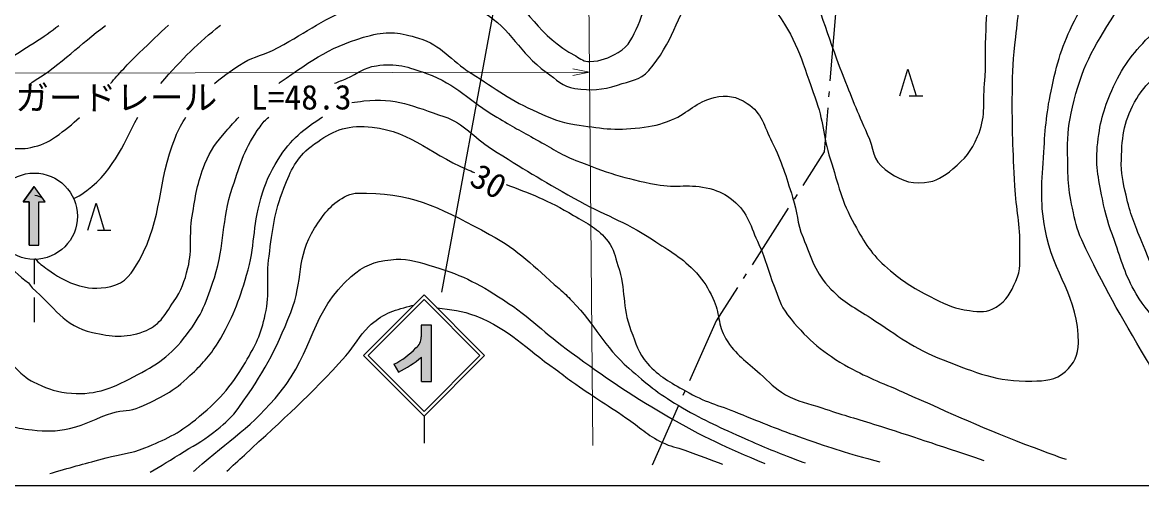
# Model space of a CAD drawing. Units: millimetres, scale not verified. Extents: x 40000 to 680000, y 20000 to 380000.
# Drawn here: x 84189 to 167332, y 205000 to 239372 of the extents above; entities that cross this region are included whole.
import ezdxf
from ezdxf.enums import TextEntityAlignment as Align

# ---------------------------------------------------------------- set-up
doc = ezdxf.new("R2010")
doc.units = ezdxf.units.MM
doc.header["$LTSCALE"] = 1000
for name, color, linetype, lineweight in [('M-BGD', 7, 'Continuous', 25), ('M-BGD-HTXT', 7, 'Continuous', 13), ('M-STR-HTXT', 7, 'Continuous', 13), ('M-STR-STRC', 7, 'Continuous', 25), ('M-TTL-BAND', 7, 'Continuous', 25)]:
    doc.layers.add(name, color=color, linetype=linetype, lineweight=lineweight)
doc.styles.add('ＭＳ ゴシック', font='')
doc.styles.get('ＭＳ ゴシック').set_extended_font_data('MS Gothic')

msp = doc.modelspace()

# ---------------------------------------------------------------- hatches: boundary and pattern name
at = {"layer": 'M-STR-STRC'}
for points in [[(85421, 222850), (85421, 226062), (85879, 226062), (85061, 227201), (84243, 226062), (84702, 226062), (84702, 222850)], [(114569, 212734), (114569, 216905), (113808, 216905), (113808, 216031), (113808, 216027), (113809, 216010), (113809, 215993), (113809, 215976), (113809, 215959), (113808, 215942), (113807, 215925), (113806, 215908), (113804, 215891), (113802, 215875), (113800, 215858), (113798, 215841), (113795, 215824), (113792, 215807), (113789, 215791), (113786, 215774), (113782, 215758), (113778, 215741), (113773, 215725), (113768, 215709), (113763, 215692), (113758, 215676), (113753, 215660), (113747, 215644), (113741, 215628), (113734, 215613), (113728, 215597), (113721, 215582), (113714, 215566), (113706, 215551), (113698, 215536), (113690, 215521), (113682, 215506), (113674, 215491), (113665, 215477), (113656, 215463), (113647, 215448), (113637, 215434), (113627, 215420), (113617, 215407), (113607, 215393), (113597, 215380), (113586, 215367), (113575, 215354), (113564, 215341), (113552, 215328), (113541, 215316), (113529, 215304), (113517, 215292), (113505, 215280), (113492, 215268), (113480, 215257), (113467, 215246), (113454, 215235), (113441, 215225), (113427, 215214), (113385, 215171), (113311, 215097), (113236, 215024), (113159, 214952), (113081, 214882), (113002, 214813), (112921, 214745), (112840, 214679), (112757, 214614), (112673, 214551), (112588, 214489), (112502, 214429), (112415, 214370), (112327, 214313), (112238, 214257), (112148, 214203), (112057, 214150), (111965, 214099), (111872, 214050), (111779, 214002), (112131, 213410), (112268, 213481), (112404, 213555), (112539, 213631), (112672, 213709), (112804, 213789), (112935, 213872), (113064, 213957), (113192, 214044), (113318, 214133), (113442, 214225), (113565, 214318), (113686, 214414), (113806, 214512), (113836, 214538), (113836, 212734)]]:
    msp.add_hatch(color=256, dxfattribs=at).paths.add_polyline_path(points)

# ---------------------------------------------------------------- linework, layer by layer
at = {"layer": 'M-BGD'}
for p, q in [((144580, 240018), (144179, 235034)), ((149376, 233913), (149976, 235913)), ((149976, 235913), (150576, 233913)), ((144114, 234237), (144082, 233838)), ((150076, 233913), (151076, 233913)), ((144018, 233040), (143753, 229758)), ((143753, 229758), (142165, 227277)), ((141734, 226603), (141518, 226266)), ((89060, 223950), (89660, 225950)), ((89660, 225950), (90260, 223950)), ((141087, 225592), (138391, 221381)), ((89760, 223950), (90760, 223950)), ((137960, 220708), (137744, 220371)), ((137313, 219697), (135724, 217216)), ((135724, 217216), (133749, 212781)), ((133424, 212050), (133261, 211685)), ((132936, 210954), (130961, 206520))]:
    msp.add_line(p, q, dxfattribs=at)
for points, knots in [([(102781, 241668), (103296, 241902), (103844, 242121), (104504, 242398), (107188, 243526), (108889, 243584), (111718, 244268), (113126, 244608), (113892, 245189), (115336, 245076), (116242, 245006), (116785, 244856), (117554, 244371), (118444, 243811), (118733, 243230), (119489, 242499), (121755, 240305), (122518, 238384), (125291, 236882), (125680, 236671), (125901, 236436), (126343, 236461), (127205, 236510), (127699, 236711), (128446, 237144), (129296, 237635), (129513, 238284), (129929, 239173), (130680, 240773), (130411, 241899), (130961, 243578), (131505, 245240), (131569, 246408), (132782, 247668), (133748, 248672), (134457, 249198), (135800, 249570), (136474, 249758), (136922, 249679), (137588, 249465), (138662, 249120), (139325, 248786), (140006, 247887), (141158, 246363), (141397, 245246), (142150, 243491), (143450, 240457), (143885, 238642), (145093, 235570), (145787, 233805), (146171, 232812), (146953, 231084), (147427, 230036), (147346, 229128), (148278, 228455), (149254, 227751), (150005, 227362), (151202, 227484), (152110, 227576), (152599, 227924), (153307, 228501), (154223, 229247), (154671, 229819), (155149, 230900), (155771, 232306), (155531, 233270), (155666, 234802), (155804, 236379), (155686, 237273), (155772, 238854), (155887, 240961), (155876, 242159), (156257, 244234), (156507, 245591), (156617, 246391), (157216, 247635), (157671, 248582), (158071, 249047), (158776, 249826), (159808, 250965), (160503, 251560), (161879, 252244), (162826, 252714), (163449, 252768), (164487, 252968), (165119, 253090), (165487, 253056), (166128, 253105), (168397, 253277), (169817, 252648), (171943, 253460), (172728, 253761), (173162, 254027), (173752, 254627), (174234, 255118), (174036, 255664), (174246, 256320), (174362, 256678), (174399, 256796), (174552, 257235)], [0, 0, 0, 0, 1, 1, 1, 2, 2, 2, 3, 3, 3, 4, 4, 4, 5, 5, 5, 6, 6, 6, 7, 7, 7, 8, 8, 8, 9, 9, 9, 10, 10, 10, 11, 11, 11, 12, 12, 12, 13, 13, 13, 14, 14, 14, 15, 15, 15, 16, 16, 16, 17, 17, 17, 18, 18, 18, 19, 19, 19, 20, 20, 20, 21, 21, 21, 22, 22, 22, 23, 23, 23, 24, 24, 24, 25, 25, 25, 26, 26, 26, 27, 27, 27, 28, 28, 28, 29, 29, 29, 30, 30, 30, 31, 31, 31, 32, 32, 32, 33, 33, 33, 33]), ([(68018, 240638), (69284, 239876), (70229, 239270), (71864, 239180), (71962, 239175), (72017, 239197), (72116, 239201), (73207, 239253), (73825, 239085), (74913, 239179), (76504, 239318), (77341, 239853), (78731, 240640), (81512, 242215), (82591, 243799), (85031, 245864), (87274, 247762), (88210, 249259), (90721, 250783), (91845, 251465), (92547, 251731), (93782, 252181), (94493, 252440), (94893, 252617), (95643, 252717), (96829, 252874), (97507, 252605), (98703, 252590), (100190, 252571), (101023, 252675), (102510, 252651), (103461, 252636), (103987, 252458), (104939, 252472), (107461, 252509), (108532, 253326), (111051, 254555)], [0, 0, 0, 0, 1, 1, 1, 2, 2, 2, 3, 3, 3, 4, 4, 4, 5, 5, 5, 6, 6, 6, 7, 7, 7, 8, 8, 8, 9, 9, 9, 10, 10, 10, 11, 11, 11, 12, 12, 12, 12]), ([(98459, 234842), (98999, 235307), (99577, 235690), (100317, 236206), (101177, 236806), (101828, 236835), (102768, 237299), (105132, 238466), (106261, 239540), (108731, 240462), (111018, 241317), (112416, 241914), (114851, 241733), (116375, 241619), (117100, 240899), (118415, 240123), (120587, 238841), (121041, 237135), (123104, 235684), (123889, 235131), (124286, 234591), (125238, 234463), (126464, 234299), (127216, 234345), (128393, 234725), (129346, 235033), (130053, 235058), (130717, 235807), (132554, 237883), (132671, 239686), (134273, 241947), (134599, 242407), (134810, 242721), (135335, 242925), (136356, 243322), (137163, 242891), (138059, 242262), (139064, 241556), (139567, 241035), (140277, 240032), (141821, 237848), (142161, 236296), (143082, 233785), (143713, 232067), (143645, 230980), (144200, 229237), (144816, 227305), (145017, 226142), (146002, 224370), (146771, 222986), (147251, 222174), (148446, 221136), (149676, 220066), (150487, 219589), (151947, 218863), (152904, 218387), (153477, 218106), (154539, 217986), (155316, 217898), (155864, 217825), (156526, 218242), (157330, 218748), (157586, 219322), (157994, 220179), (158403, 221040), (158252, 221650), (158282, 222602), (158339, 224421), (158012, 225430), (157918, 227247), (157777, 229944), (157704, 231458), (157730, 234158), (157746, 235769), (157786, 236676), (157977, 238276), (158194, 240093), (158240, 241177), (158974, 242854), (159507, 244074), (160069, 244652), (161036, 245567), (162160, 246631), (163001, 247012), (164422, 247627), (165707, 248182), (166531, 248210), (167914, 248425), (169772, 248713), (170873, 248341), (172719, 248697), (173910, 248926), (174576, 249114), (175695, 249579), (177070, 250150), (177957, 250324), (179114, 251260), (179860, 251865), (180161, 252165), (180833, 253017)], [0, 0, 0, 0, 1, 1, 1, 2, 2, 2, 3, 3, 3, 4, 4, 4, 5, 5, 5, 6, 6, 6, 7, 7, 7, 8, 8, 8, 9, 9, 9, 10, 10, 10, 11, 11, 11, 12, 12, 12, 13, 13, 13, 14, 14, 14, 15, 15, 15, 16, 16, 16, 17, 17, 17, 18, 18, 18, 19, 19, 19, 20, 20, 20, 21, 21, 21, 22, 22, 22, 23, 23, 23, 24, 24, 24, 25, 25, 25, 26, 26, 26, 27, 27, 27, 28, 28, 28, 29, 29, 29, 30, 30, 30, 31, 31, 31, 32, 32, 32, 33, 33, 33, 33]), ([(103228, 234850), (103267, 234878), (103306, 234905), (103345, 234933), (105762, 236622), (107194, 237657), (110045, 238411), (111397, 238769), (112280, 238602), (113620, 238200), (115373, 237674), (115965, 236568), (117520, 235601), (119420, 234421), (120405, 233589), (122461, 232708), (123500, 232263), (124086, 231947), (125206, 231792), (127083, 231533), (128174, 231310), (130053, 231559), (130996, 231685), (131541, 231771), (132419, 232137), (133708, 232675), (134223, 233490), (135585, 233798), (136533, 234011), (137220, 233895), (138035, 233366), (139149, 232642), (139272, 231689), (139868, 230502), (140635, 228973), (140878, 228029), (141408, 226403), (141783, 225253), (141715, 224521), (142179, 223403), (142829, 221833), (143060, 220790), (144250, 219576), (145254, 218552), (146024, 218206), (147229, 217428), (149262, 216115), (150335, 215197), (152593, 214326), (155063, 213374), (156539, 212701), (159185, 212759), (160194, 212782), (160914, 212802), (161667, 213474), (162345, 214078), (162621, 214679), (162635, 215587), (162688, 219020), (160768, 220642), (160156, 224021), (159759, 226216), (159930, 227504), (160063, 229731), (160179, 231648), (160272, 232732), (160675, 234610), (161130, 236731), (161523, 237923), (162527, 239846), (163111, 240964), (163632, 241483), (164473, 242422), (165426, 243484), (166062, 244047), (167334, 244692), (167914, 244986), (168332, 244890), (168954, 245081), (169642, 245291), (169987, 245532), (170678, 245732), (172442, 246241), (173566, 245941), (175316, 246498), (175957, 246702), (176298, 246870), (176915, 247139), (177833, 247539), (178380, 247706), (179239, 248221), (180662, 249075), (181092, 249720), (182316, 251150)], [0, 0, 0, 0, 1, 1, 1, 2, 2, 2, 3, 3, 3, 4, 4, 4, 5, 5, 5, 6, 6, 6, 7, 7, 7, 8, 8, 8, 9, 9, 9, 10, 10, 10, 11, 11, 11, 12, 12, 12, 13, 13, 13, 14, 14, 14, 15, 15, 15, 16, 16, 16, 17, 17, 17, 18, 18, 18, 19, 19, 19, 20, 20, 20, 21, 21, 21, 22, 22, 22, 23, 23, 23, 24, 24, 24, 25, 25, 25, 26, 26, 26, 27, 27, 27, 28, 28, 28, 29, 29, 29, 30, 30, 30, 31, 31, 31, 31]), ([(171869, 207090), (171056, 209332), (169922, 210629), (168576, 212904), (168238, 213475), (168031, 213784), (167693, 214355), (165684, 217747), (164564, 219662), (162890, 223232), (162482, 224101), (162399, 224651), (162186, 225587), (161814, 227227), (161862, 228196), (161830, 229878), (161807, 231138), (161923, 231854), (162199, 233085), (162845, 235958), (163715, 237477), (165314, 239950), (165867, 240807), (166390, 241135), (167197, 241758), (168055, 242421), (168603, 242743), (169626, 243103), (170853, 243536), (171625, 243486), (172865, 243881), (176102, 244912), (178281, 244925), (180994, 246970), (182138, 247831), (182658, 248221), (183715, 249428)], [0, 0, 0, 0, 1, 1, 1, 2, 2, 2, 3, 3, 3, 4, 4, 4, 5, 5, 5, 6, 6, 6, 7, 7, 7, 8, 8, 8, 9, 9, 9, 10, 10, 10, 11, 11, 11, 12, 12, 12, 12]), ([(177338, 207167), (175075, 208700), (173648, 210289), (171520, 212640), (170227, 214068), (169871, 215153), (168766, 216731), (168070, 217724), (167551, 218193), (166930, 219234), (166077, 220665), (165871, 221611), (165309, 223178), (164882, 224365), (164652, 225042), (164416, 226281), (164110, 227884), (163879, 228824), (164070, 230445), (164268, 232123), (164543, 233073), (165249, 234608), (166040, 236329), (166772, 237179), (168100, 238530), (168922, 239366), (169590, 239606), (170635, 240138), (172730, 241204), (174035, 241553), (176314, 242134), (178379, 242661), (179674, 242325), (181708, 242963), (182997, 243367), (183883, 243575), (184748, 244613), (185392, 245387), (185602, 245906), (185886, 246926)], [0, 0, 0, 0, 1, 1, 1, 2, 2, 2, 3, 3, 3, 4, 4, 4, 5, 5, 5, 6, 6, 6, 7, 7, 7, 8, 8, 8, 9, 9, 9, 10, 10, 10, 11, 11, 11, 12, 12, 12, 13, 13, 13, 13]), ([(68016, 232706), (68243, 232658), (68479, 232612), (68728, 232567), (69072, 232505), (69274, 232479), (69622, 232514), (70714, 232625), (71303, 232850), (72366, 233123), (74133, 233578), (75077, 233992), (76825, 234510), (78369, 234967), (79296, 235029), (80801, 235602), (82561, 236272), (83473, 236848), (85060, 237862), (85744, 238299), (86341, 238723), (86890, 239140)], [0, 0, 0, 0, 1, 1, 1, 2, 2, 2, 3, 3, 3, 4, 4, 4, 5, 5, 5, 6, 6, 6, 7, 7, 7, 7]), ([(84742, 234818), (84800, 234852), (84860, 234889), (84922, 234928), (87243, 236385), (88410, 237708), (90371, 239146)], [0, 0, 0, 0, 1, 1, 1, 2, 2, 2, 2]), ([(90733, 234828), (91354, 235549), (92020, 236303), (92873, 237113), (93722, 237920), (94339, 238549), (95035, 239155)], [0, 0, 0, 0, 1, 1, 1, 2, 2, 2, 2]), ([(179726, 207200), (178791, 207786), (178014, 208358), (176882, 209273), (174473, 211220), (173282, 212553), (171447, 215048), (169357, 217889), (168708, 219839), (167349, 223093), (166798, 224411), (166488, 225161), (166172, 226553), (165941, 227567), (165801, 228153), (165826, 229193), (165870, 231022), (166053, 232154), (166973, 233735), (167665, 234924), (168425, 235351), (169571, 236111), (170353, 236630), (170904, 236719), (171780, 237056), (173437, 237695), (174381, 238037), (176113, 238433), (176366, 238490), (176595, 238529), (176811, 238558)], [0, 0, 0, 0, 1, 1, 1, 2, 2, 2, 3, 3, 3, 4, 4, 4, 5, 5, 5, 6, 6, 6, 7, 7, 7, 8, 8, 8, 9, 9, 9, 10, 10, 10, 10]), ([(107380, 234858), (107664, 234962), (107962, 235078), (108277, 235215), (109138, 235589), (109556, 236031), (110486, 236161), (111947, 236365), (112832, 236086), (114218, 235581), (116477, 234759), (117374, 233553), (119443, 232330), (120577, 231661), (121221, 231299), (122377, 230668), (123509, 230050), (124099, 229603), (125299, 229132), (127574, 228239), (128891, 227792), (131293, 227342), (132819, 227056), (133758, 227442), (135257, 227036), (135986, 226839), (136399, 226643), (136981, 226163), (138124, 225220), (138263, 224228), (138904, 222892), (139463, 221728), (139538, 220977), (140042, 219788), (140399, 218948), (140462, 218383), (141033, 217671), (142409, 215958), (143361, 215062), (145265, 213965), (146894, 213027), (147906, 212687), (149626, 211928), (153395, 210264), (155485, 209270), (159342, 207817), (160235, 207481), (160997, 207201), (161721, 206949)], [0, 0, 0, 0, 1, 1, 1, 2, 2, 2, 3, 3, 3, 4, 4, 4, 5, 5, 5, 6, 6, 6, 7, 7, 7, 8, 8, 8, 9, 9, 9, 10, 10, 10, 11, 11, 11, 12, 12, 12, 13, 13, 13, 14, 14, 14, 15, 15, 15, 16, 16, 16, 16]), ([(108652, 233420), (108927, 233469), (109221, 233502), (109559, 233543), (111907, 233826), (113259, 233136), (115500, 232384), (117082, 231854), (117630, 230884), (119040, 229992), (121393, 228504), (122724, 227688), (125151, 226324), (127400, 225061), (128842, 224669), (130997, 223252), (132334, 222373), (133177, 221953), (134261, 220776), (134855, 220132), (135098, 219684), (135486, 218899), (136033, 217794), (135811, 216947), (136450, 215893), (137187, 214679), (137940, 214247), (138992, 213293), (139696, 212653), (140046, 212215), (140874, 211747), (141852, 211193), (142516, 211131), (143579, 210766), (145066, 210255), (145921, 210041), (147420, 209566), (150634, 208548), (151648, 208195), (155619, 206864)], [0, 0, 0, 0, 1, 1, 1, 2, 2, 2, 3, 3, 3, 4, 4, 4, 5, 5, 5, 6, 6, 6, 7, 7, 7, 8, 8, 8, 9, 9, 9, 10, 10, 10, 11, 11, 11, 12, 12, 12, 13, 13, 13, 13]), ([(68013, 218524), (68519, 218350), (69062, 218192), (69714, 218048), (71109, 217738), (71983, 218298), (73371, 217960), (74446, 217698), (75127, 217586), (76000, 216907), (76585, 216452), (76853, 216107), (77261, 215488), (77519, 215096), (77505, 214793), (77734, 214383), (78370, 213243), (78594, 212467), (79549, 211577), (80229, 210943), (80630, 210565), (81475, 210176), (82746, 209589), (83511, 209272), (84904, 209134), (85988, 209027), (86629, 208995), (87690, 209238), (88988, 209536), (89623, 210008), (90898, 210394), (91661, 210625), (92169, 210485), (92896, 210814), (94468, 211525), (95395, 211963), (96640, 213158), (97549, 214029), (98075, 214538), (98723, 215618), (99817, 217438), (100240, 218588), (100849, 220622), (101496, 222783), (101277, 224133), (101902, 226300), (102245, 227491), (102535, 228147), (103186, 229202), (104137, 230744), (105116, 231446), (106480, 232356)], [0, 0, 0, 0, 1, 1, 1, 2, 2, 2, 3, 3, 3, 4, 4, 4, 5, 5, 5, 6, 6, 6, 7, 7, 7, 8, 8, 8, 9, 9, 9, 10, 10, 10, 11, 11, 11, 12, 12, 12, 13, 13, 13, 14, 14, 14, 15, 15, 15, 16, 16, 16, 17, 17, 17, 17]), ([(68014, 220486), (69418, 220022), (70668, 219632), (72488, 219411), (73134, 219333), (73504, 219375), (74150, 219295), (76402, 219017), (77844, 219199), (79838, 218116), (82194, 216836), (82324, 214665), (84453, 213035), (84649, 212885), (84763, 212799), (84989, 212699), (85920, 212283), (86457, 212003), (87470, 211888), (89458, 211663), (90685, 212133), (92455, 213064), (94191, 213977), (95196, 214629), (96389, 216186), (97508, 217647), (97889, 218670), (98451, 220423), (99268, 222972), (98955, 224602), (99799, 227142), (100407, 228970), (100718, 230066), (101841, 231631), (102057, 231933), (102266, 232156), (102487, 232349)], [0, 0, 0, 0, 1, 1, 1, 2, 2, 2, 3, 3, 3, 4, 4, 4, 5, 5, 5, 6, 6, 6, 7, 7, 7, 8, 8, 8, 9, 9, 9, 10, 10, 10, 11, 11, 11, 12, 12, 12, 12]), ([(68015, 228814), (68136, 228828), (68247, 228848), (68401, 228855), (69541, 228909), (70185, 228764), (71324, 228844), (73205, 228975), (74231, 229292), (76088, 229621), (77067, 229794), (77604, 229961), (78591, 230082), (80379, 230303), (81401, 229969), (83202, 230012), (83833, 230027), (84200, 229954), (84816, 230091), (85579, 230261), (86015, 230431), (86656, 230879), (87347, 231363), (87924, 231842), (88437, 232324)], [0, 0, 0, 0, 1, 1, 1, 2, 2, 2, 3, 3, 3, 4, 4, 4, 5, 5, 5, 6, 6, 6, 7, 7, 7, 8, 8, 8, 8]), ([(80851, 222780), (82391, 222283), (83176, 221147), (84634, 220038), (84776, 219930), (84783, 219797), (84918, 219681), (86562, 218260), (87268, 216853), (89386, 216367), (90835, 216034), (91790, 215934), (93192, 216429), (94351, 216837), (94742, 217624), (95422, 218647), (96010, 219531), (96236, 220117), (96485, 221149), (96837, 222612), (96560, 223503), (96802, 224987), (97052, 226531), (97171, 227424), (97749, 228878), (98166, 229926), (98595, 230438), (99327, 231296), (99661, 231687), (99968, 232031), (100265, 232345)], [0, 0, 0, 0, 1, 1, 1, 2, 2, 2, 3, 3, 3, 4, 4, 4, 5, 5, 5, 6, 6, 6, 7, 7, 7, 8, 8, 8, 9, 9, 9, 10, 10, 10, 10]), ([(85118, 221857), (85442, 221490), (85671, 221325), (86075, 221047), (86810, 220543), (87227, 220225), (88072, 219943), (89067, 219610), (89731, 219552), (90754, 219784), (91853, 220034), (92338, 220749), (92878, 221739), (94656, 224997), (94180, 227407), (95552, 230855), (95796, 231467), (96043, 231910), (96335, 232338)], [0, 0, 0, 0, 1, 1, 1, 2, 2, 2, 3, 3, 3, 4, 4, 4, 5, 5, 5, 6, 6, 6, 6]), ([(87985, 226308), (88164, 226371), (88345, 226461), (88537, 226588), (90923, 228164), (91596, 230198), (92761, 232332)], [0, 0, 0, 0, 1, 1, 1, 2, 2, 2, 2]), ([(86238, 205895), (86302, 205916), (86368, 205937), (86438, 205958), (87983, 206410), (88859, 206631), (90413, 207050), (91528, 207351), (92203, 207364), (93274, 207796), (94834, 208425), (95730, 208829), (97039, 209887), (98752, 211273), (99624, 212241), (100752, 214134), (101522, 215427), (101907, 216220), (102236, 217688), (102607, 219347), (102282, 220346), (102510, 222031), (102782, 224030), (102867, 225204), (103616, 227078), (104153, 228419), (104497, 229294), (105647, 230169), (106955, 231164), (107948, 231705), (109590, 231640), (112817, 231511), (114249, 229721), (117223, 228461), (117409, 228383), (117591, 228307), (117769, 228235)], [0, 0, 0, 0, 1, 1, 1, 2, 2, 2, 3, 3, 3, 4, 4, 4, 5, 5, 5, 6, 6, 6, 7, 7, 7, 8, 8, 8, 9, 9, 9, 10, 10, 10, 11, 11, 11, 12, 12, 12, 12]), ([(120130, 227337), (121783, 226730), (123255, 226182), (125130, 225052), (126210, 224401), (126938, 224107), (127706, 223106), (128162, 222510), (128195, 222039), (128432, 221327), (129037, 219507), (128705, 218301), (129397, 216512), (129781, 215519), (129908, 214868), (130616, 214072), (131525, 213050), (132272, 212709), (133454, 212021), (134888, 211187), (135836, 211006), (137373, 210383), (139245, 209625), (140289, 209187), (142192, 208513), (144445, 207714), (145336, 207469), (147882, 206756)], [0, 0, 0, 0, 1, 1, 1, 2, 2, 2, 3, 3, 3, 4, 4, 4, 5, 5, 5, 6, 6, 6, 7, 7, 7, 8, 8, 8, 9, 9, 9, 9]), ([(93681, 205999), (94458, 206455), (95238, 206920), (96218, 207532), (97175, 208130), (97759, 208406), (98626, 209130), (99327, 209714), (99736, 210049), (100267, 210790), (102096, 213345), (102963, 214928), (104129, 217845), (105070, 220199), (104519, 221962), (105897, 224091), (106582, 225149), (107024, 225805), (108117, 226435), (108675, 226757), (109102, 226706), (109747, 226697), (113513, 226649), (115570, 225417), (118894, 223645), (121149, 222443), (122112, 221285), (124056, 219626), (124456, 219285), (124656, 219067), (125023, 218690), (126802, 216860), (127329, 215387), (129248, 213705), (130592, 212527), (131374, 211876), (132907, 210959), (134658, 209911), (135716, 209457), (137577, 208620), (139115, 207929), (139986, 207560), (141563, 206965), (141838, 206861), (142095, 206766), (142337, 206678)], [0, 0, 0, 0, 1, 1, 1, 2, 2, 2, 3, 3, 3, 4, 4, 4, 5, 5, 5, 6, 6, 6, 7, 7, 7, 8, 8, 8, 9, 9, 9, 10, 10, 10, 11, 11, 11, 12, 12, 12, 13, 13, 13, 14, 14, 14, 15, 15, 15, 15]), ([(96907, 206044), (96967, 206097), (97028, 206151), (97090, 206207), (99572, 208403), (101263, 209360), (103349, 211936), (105820, 214988), (105650, 217922), (108609, 220504), (109552, 221327), (110311, 221618), (111554, 221765), (112662, 221896), (113311, 221678), (114382, 221364), (116678, 220692), (117931, 220085), (119933, 218776), (122014, 217417), (122944, 216329), (124959, 214873), (127613, 212955), (129118, 211890), (131950, 210244), (134886, 208538), (136393, 207864), (139343, 206637)], [0, 0, 0, 0, 1, 1, 1, 2, 2, 2, 3, 3, 3, 4, 4, 4, 5, 5, 5, 6, 6, 6, 7, 7, 7, 8, 8, 8, 9, 9, 9, 9]), ([(99385, 206079), (99800, 206454), (100232, 206848), (100687, 207268), (103705, 210057), (105457, 211572), (108208, 214626), (108933, 215432), (109157, 216044), (109933, 216802), (110885, 217734), (111695, 217985), (112983, 218326), (113078, 218351), (113169, 218369), (113256, 218381)], [0, 0, 0, 0, 1, 1, 1, 2, 2, 2, 3, 3, 3, 4, 4, 4, 5, 5, 5, 5]), ([(114985, 218192), (116084, 218054), (116789, 218010), (117872, 217588), (120463, 216580), (121503, 215213), (123791, 213633), (124281, 213294), (124521, 213057), (125010, 212718), (126559, 211645), (127458, 211091), (129020, 210040), (130085, 209323), (130583, 208752), (131739, 208194), (132356, 207896), (132752, 207851), (133397, 207621), (134513, 207224), (135308, 206925), (136193, 206593)], [0, 0, 0, 0, 1, 1, 1, 2, 2, 2, 3, 3, 3, 4, 4, 4, 5, 5, 5, 6, 6, 6, 7, 7, 7, 7])]:
    msp.add_open_spline(points, degree=3, knots=knots, dxfattribs=at)
for points in [[(94464, 234835), (96082, 236697), (97258, 237879), (98897, 239161)], [(85109, 226558), (85311, 226502), (85482, 226443), (85644, 226390)]]:
    msp.add_open_spline(points, degree=3, dxfattribs=at)
at = {"layer": 'M-BGD-HTXT'}
msp.add_line((126569, 207987), (125210, 361172), dxfattribs=at)
at = {"layer": 'M-STR-HTXT'}
for p, q in [((77798, 235604), (126324, 235690)), ((126324, 235690), (125073, 235938)), ((126324, 235690), (125074, 235438))]:
    msp.add_line(p, q, dxfattribs=at)
at = {"layer": 'M-STR-STRC'}
for p, q in [((115338, 219362), (122028, 255613)), ((84243, 226062), (85061, 227201)), ((85879, 226062), (85061, 227201)), ((84702, 226062), (84243, 226062)), ((84702, 222850), (84702, 226062)), ((84702, 222850), (85421, 222850)), ((85075, 221789), (85075, 219959)), ((85075, 218959), (85075, 217129)), ((109526, 214652), (114026, 219152)), ((109880, 214652), (114026, 218798)), ((118527, 214651), (114026, 219152)), ((118173, 214651), (114026, 218798)), ((114569, 216905), (113808, 216905)), ((113808, 216905), (113808, 216031)), ((114569, 212734), (114569, 216905)), ((109526, 214652), (114026, 210151)), ((109880, 214652), (114026, 210504)), ((113836, 212734), (113836, 214538)), ((114026, 210504), (118173, 214651)), ((114027, 210151), (118527, 214651)), ((111779, 214002), (112131, 213410)), ((113836, 212734), (114569, 212734)), ((114027, 210151), (114027, 208151))]:
    msp.add_line(p, q, dxfattribs=at)
msp.add_lwpolyline([(85421, 222850), (85421, 226062), (85879, 226062), (85061, 227201), (84243, 226062), (84702, 226062), (84702, 222850)], close=True, dxfattribs=at)
msp.add_circle((85075, 224989), 3200, dxfattribs=at)
for centre, radius, start, end in [((112837, 215986), 972, 307.4071, 2.66732), ((109090, 219387), 6019, 296.53124, 316.10371), ((108133, 221310), 8854, 296.84254, 310.09939)]:
    msp.add_arc(centre, radius, start, end, dxfattribs=at)
at = {"layer": 'M-TTL-BAND'}
msp.add_line((40000, 205000), (579000, 205000), dxfattribs=at)

# ---------------------------------------------------------------- texts
at = {"layer": 'M-BGD', "style": 'ＭＳ ゴシック'}
msp.add_text('30', height=1833, rotation=330.99, dxfattribs=at).set_placement((117030, 226902), align=Align.BOTTOM_LEFT)
at = {"layer": 'M-STR-HTXT', "style": 'ＭＳ ゴシック'}
msp.add_text('ガードレール\u3000L=48.3', height=1833, rotation=0.102, dxfattribs=at).set_placement((96154, 232338), align=Align.BOTTOM_CENTER)

doc.saveas('drawing.dxf')
